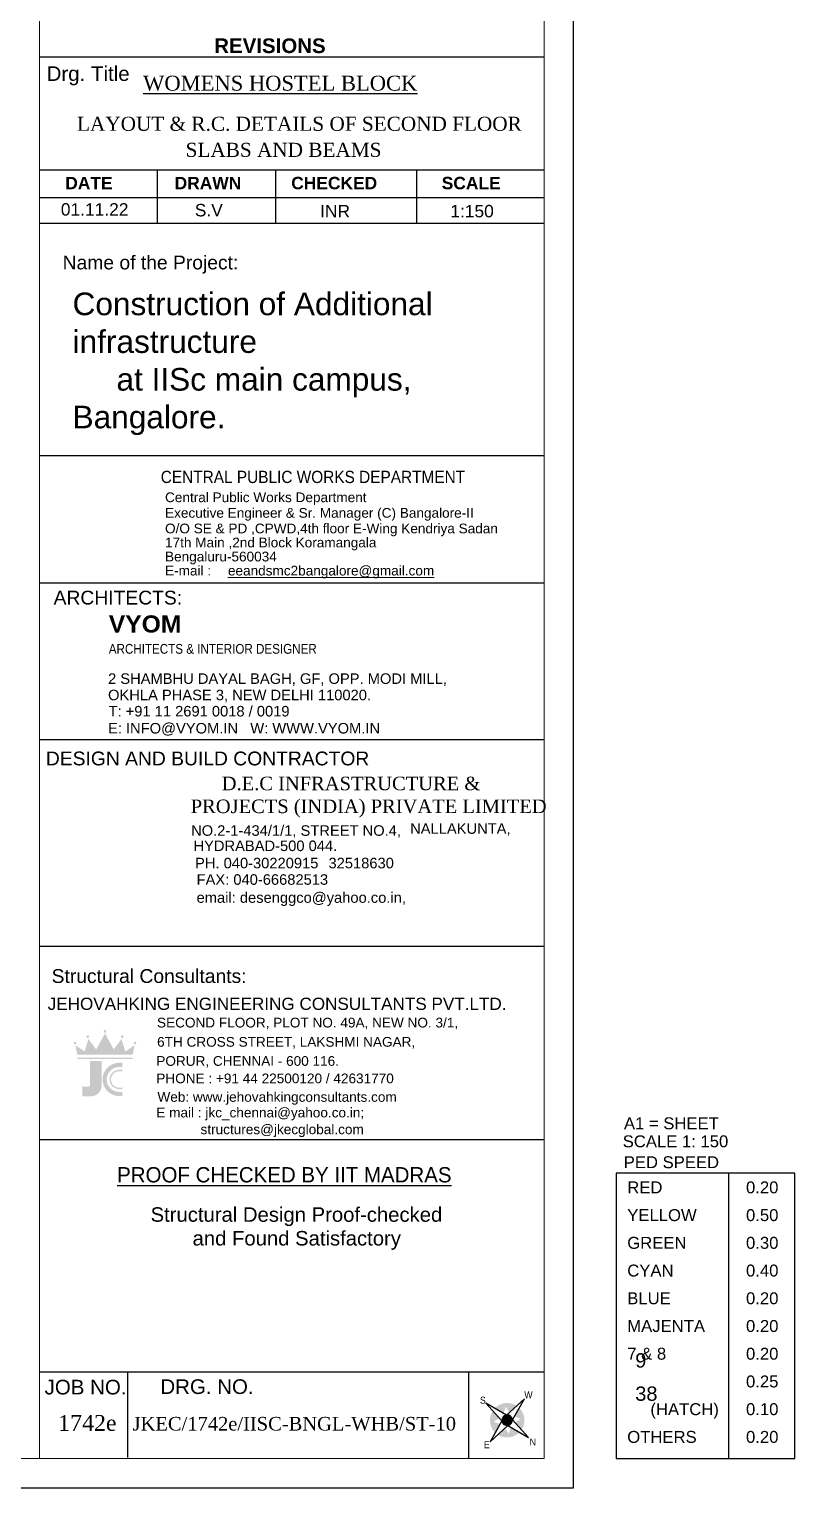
# Model space of a CAD drawing. Header units: inches. Extents: x 278200 to 407749, y -182622 to -96622.
# Drawn here: x 381639 to 407749, y -182622 to -132876 of the extents above; entities that cross this region are included whole.
import ezdxf
from ezdxf.enums import TextEntityAlignment as Align

# ---------------------------------------------------------------- set-up
doc = ezdxf.new("R2010")
doc.units = ezdxf.units.IN
doc.header["$MEASUREMENT"] = 0
for name, color, linetype in [('1', 8, 'Continuous'), ('4', 4, 'Continuous'), ('BULDINGS', 5, 'Continuous'), ('HATCH-Wall', 251, 'Continuous'), ('Layer1', 142, 'Continuous'), ('TIT', 7, 'Continuous'), ('TITLE-2', 1, 'Continuous'), ('TITLE-3', 3, 'Continuous'), ('TITLE-4', 4, 'Continuous'), ('TITLE-5', 2, 'Continuous')]:
    doc.layers.add(name, color=color, linetype=linetype)
for name, color, linetype, lineweight in [('JKEC COLHAT', 2, 'Continuous', 20), ('text', 4, 'Continuous', 30), ('WIN', 32, 'Continuous', 20)]:
    doc.layers.add(name, color=color, linetype=linetype, lineweight=lineweight)
doc.styles.add('AB', font='arialbd.ttf')
doc.styles.add('Arial', font='arial.ttf', dxfattribs={"height": 4})
doc.styles.add('BA', font='ANTQUAB.TTF')
doc.styles.add('T200', font='sanss___.ttf', dxfattribs={"height": 275})
doc.styles.add('T300', font='sanss___.ttf', dxfattribs={"height": 350})
doc.styles.add('T400', font='romantic.ttf')
doc.styles.add('TITLE-T350', font='sanss___.ttf', dxfattribs={"width": 0.9, "height": 325})
doc.styles.add('V_200', font='romans.shx', dxfattribs={"width": 0.9, "height": 300})

# ---------------------------------------------------------------- blocks, each defined once
blk = doc.blocks.new('A$C233D1B7E')
h = blk.add_hatch(color=1)
h.paths.add_polyline_path([(0.4847003582871566, 9.635110490927588, 1), (1.01276676e-08, 9.635110490927588, 1)])
h.paths.add_polyline_path([(2.311598759460395, 10.79532867056393, 1), (2.796299107619884, 10.79532867056393, 1)], flags=17)
h.paths.add_polyline_path([(5.919830164872321, 11.73537637804698, 1), (5.435129816712832, 11.73537637804698, 1)])
h.paths.add_polyline_path([(9.043361222124755, 10.79532867056393, 1), (8.558660873965268, 10.79532867056393, 1)], flags=17)
h.paths.add_polyline_path([(11.35495997145748, 9.635110490927588, 1), (10.87025962329799, 9.635110490927588, 1)])
h.paths.add_polyline_path([(10.70226326192604, 7.537006911405437), (11.03450882244462, 9.235779874206347), (9.35404827062534, 8.099188455239524), (8.674664674166749, 10.35717794612801), (7.262860892669394, 8.463148926107246), (5.677479990792575, 11.37831671906), (4.092099088915758, 8.463148926107246), (2.680295307418404, 10.35717794612801), (2.00091171095981, 8.099188455239524), (0.3204511591405324, 9.235779874206347), (0.6526967196591117, 7.537006911405437), (5.677479990792575, 7.537006911405437)])
h.paths.add_polyline_path([(10.70226326192604, 6.720922917258902), (10.70226326192604, 6.970922917258906), (0.6526967196591117, 6.970922917258902), (0.6526967196591116, 6.720922917258898)])
h = blk.add_hatch(color=252)
h.paths.add_polyline_path([(5.048100854410887, 6.372180881759328), (2.983842070516388, 6.372180881759332), (2.983842070516391, 2.039480239942239, -0.2396762990435147), (2.863287729045122, 1.80243316743082, -0.1353738130742322), (2.625835766228485, 1.712857858596695), (1.56026519223559, 1.713422911230889), (1.560265192235594, -6.7411925e-09), (3.415288741442656, -6.7411927e-09, 0.1848587761268771), (4.586270104222093, 0.6429567335130847, 0.192980149369364), (5.048100854410891, 1.999385900094946)])
h.paths.add_polyline_path([(8.258791717172452, 5.291354160675004), (8.849049201170226, 5.291354160675004), (8.849049201170226, 6.047045357791713), (8.113186051174603, 6.047045357791713, 0.9518389908103086), (8.111683534226572, 0.0154370579545211), (8.84754659289515, 0.0150704403856388), (8.847923089081313, 0.7707615437144427), (8.257665678341917, 0.7710556184534756, -1.000017812415205)])
h.paths.add_polyline_path([(6.765801061718682, 3.030660891584167, -0.4140057555792481), (8.2632009298993, 4.526998658101046), (8.849049201170226, 4.526998658101046), (8.849049201170226, 4.776998658101046), (8.2632009298993, 4.776998658101046, 0.4140354845641973), (6.515801007789947, 3.030660891583476, 0.4140354845639654), (8.2632009298993, 1.284323125067291), (8.849049201170226, 1.284323125067291), (8.849049201170226, 1.534323125067292), (8.2632009298993, 1.534323125067292, -0.4140057555792481)], flags=17)
at = {"color": 252}
blk.add_line((1.56026519223559, 1.713422911230889), (1.56026519223559, 1.713422911230889), dxfattribs=at)
blk = doc.blocks.new('North')
at = {"layer": '1'}
h = blk.add_hatch(color=256, dxfattribs=at)
edge = h.paths.add_edge_path()
edge.add_ellipse((1813095.821308017, -257232.1358644963), major_axis=(931.0161483647757, -8490.892439775222), ratio=0.9999999998989775, start_angle=324.19565245045357, end_angle=360.00013368230736, ccw=False)
edge.add_line((1808883.558255792, -264663.076953888), (1811751.428268039, -262046.5852203015))
edge.add_line((1811751.428268075, -262046.5852203369), (1814026.857267419, -265723.0261320448))
edge = h.paths.add_edge_path()
edge.add_line((1815451.546339274, -261640.8629851341), (1818818.258326211, -263573.7255762086))
edge.add_ellipse((1813095.821308017, -257232.1358644963), major_axis=(931.0161483647718, -8490.892439775207), ratio=0.9999999999709157, start_angle=360.0001336823073, end_angle=395.8046149157142, ccw=False)
edge.add_line((1814026.85726738, -265723.0261319876), (1815451.546339238, -261640.8629851005))
edge = h.paths.add_edge_path()
edge.add_line((1817910.270663858, -258576.528904438), (1821586.711575998, -256301.0999051872))
edge.add_ellipse((1813095.821308017, -257232.1358644963), major_axis=(931.0161486507915, -8490.892442383722), ratio=0.9999999997255548, start_angle=54.19565245045362, end_angle=90.00013368230742, ccw=False)
edge.add_line((1820526.762397528, -261444.3989168406), (1817910.270663787, -258576.5289044697))
edge = h.paths.add_edge_path()
edge.add_line((1817504.548428655, -254876.4108335972), (1819437.411019729, -251509.6988466594))
edge.add_ellipse((1813095.821308017, -257232.1358644963), major_axis=(931.0161484364205, -8490.892440428644), ratio=0.9999999999558095, start_angle=90.00013368230742, end_angle=125.80461491550199, ccw=False)
edge.add_line((1821586.711575866, -256301.0999051333), (1817504.548428577, -254876.4108334604))
edge = h.paths.add_edge_path()
edge.add_line((1817308.08436048, -249801.1947751045), (1814440.214348233, -252417.686508691))
edge.add_line((1814440.214348197, -252417.6865086556), (1812164.785348853, -248741.2455969478))
edge.add_ellipse((1813095.821308017, -257232.1358644963), major_axis=(931.0161483647757, -8490.892439775222), ratio=0.9999999998989775, start_angle=144.1956524504536, end_angle=180.0001336823073, ccw=False)
edge = h.paths.add_edge_path()
edge.add_line((1810740.096276879, -252823.4087437392), (1807373.384289942, -250890.5461526648))
edge.add_ellipse((1813095.821308017, -257232.1358644963), major_axis=(931.0161483647718, -8490.892439775207), ratio=0.9999999999709157, start_angle=180.0001336823073, end_angle=215.8046149157142, ccw=False)
edge.add_line((1812164.785348892, -248741.2455970049), (1810740.096277035, -252823.408743892))
edge = h.paths.add_edge_path()
edge.add_line((1808281.371952415, -255887.7428245545), (1804604.931040274, -258163.1718238053))
edge.add_ellipse((1813095.821308017, -257232.1358644963), major_axis=(931.0161486507915, -8490.892442383722), ratio=0.9999999997255548, start_angle=234.1956524504536, end_angle=270.0001336823073, ccw=False)
edge.add_line((1805664.880218744, -253019.8728121519), (1808281.371952485, -255887.7428245229))
edge = h.paths.add_edge_path()
edge.add_line((1804604.931040406, -258163.17182374), (1808687.094187695, -259587.8608954129))
edge.add_line((1808687.094187498, -259587.8608953953), (1806754.231596424, -262954.5728823332))
edge.add_ellipse((1813095.821308017, -257232.1358644963), major_axis=(931.0161484364205, -8490.892440428644), ratio=0.9999999999558095, start_angle=270.0001336823073, end_angle=305.80461491550204, ccw=False)
at = {"layer": 'Layer1'}
h = blk.add_hatch(color=8, dxfattribs=at)
edge = h.paths.add_edge_path()
edge.add_line((1806754.231596589, -262954.5728824139), (1805597.449759858, -264969.4865621506))
edge.add_ellipse((1813095.821308017, -257232.1358644963), major_axis=(10710.41519094376, 1174.384149744811), ratio=0.9999999999960565, start_angle=140.3590469107136, end_angle=219.6412204548107, ccw=False)
edge.add_line((1804098.959223032, -251303.5066539049), (1805664.880218556, -253019.8728121725))
edge.add_ellipse((1813095.821308017, -257232.1358644963), major_axis=(8490.892440053478, 931.0161483952863), ratio=0.9999999999554351, start_angle=144.1956524504536, end_angle=215.804614915502)
h = blk.add_hatch(color=8, dxfattribs=at)
edge = h.paths.add_edge_path()
edge.add_line((1807373.38428998, -250890.5461527109), (1805358.470610398, -249733.7643161037))
edge.add_ellipse((1813095.821308017, -257232.1358644963), major_axis=(1174.38414976006, -10710.41519108287), ratio=0.9999999999662532, start_angle=140.3590469117614, end_angle=219.6412204548108, ccw=False)
edge.add_line((1819024.450518608, -248235.2737793923), (1817308.084360495, -249801.1947750401))
edge.add_ellipse((1813095.821308017, -257232.1358644963), major_axis=(8490.892440493424, 931.0161484435235), ratio=0.9999999999154133, start_angle=54.19565245045354, end_angle=125.8046149157142)
h = blk.add_hatch(color=8, dxfattribs=at)
edge = h.paths.add_edge_path()
edge.add_line((1822092.683392882, -263160.7650749684), (1820526.762397359, -261444.3989167008))
edge.add_ellipse((1813095.821308017, -257232.1358644963), major_axis=(8490.892440053478, 931.0161483952863), ratio=0.9999999999554351, start_angle=-35.80434754954646, end_angle=35.80461491550207)
edge.add_line((1819437.411019564, -251509.6988465786), (1820594.192856295, -249494.785166842))
edge.add_ellipse((1813095.821308017, -257232.1358644963), major_axis=(10710.41519094376, 1174.384149744811), ratio=0.9999999999960565, start_angle=-39.64095308928643, end_angle=39.64122045481082, ccw=False)
h = blk.add_hatch(color=8, dxfattribs=at)
edge = h.paths.add_edge_path()
edge.add_line((1807167.192097664, -266228.9979496002), (1808883.558255777, -264663.0769539525))
edge.add_ellipse((1813095.821308017, -257232.1358644963), major_axis=(8490.892440457426, 931.0161484395769), ratio=0.999999999943685, start_angle=234.1956524504536, end_angle=269.7852177879359)
edge.add_line((1813995.001548052, -265726.4586975575), (1814019.27408469, -265765.3799459982))
edge.add_line((1814019.274084687, -265765.3799459934), (1814034.172416239, -265722.2208282092))
edge.add_ellipse((1813095.821308017, -257232.1358644963), major_axis=(8490.892439872265, 931.0161483754172), ratio=0.9999999999926136, start_angle=-89.95050199977838, end_angle=-54.1953850842858)
edge.add_line((1818818.258326173, -263573.7255761624), (1820833.172005755, -264730.5074127696))
edge.add_ellipse((1813095.821308017, -257232.1358644963), major_axis=(1174.38414976006, -10710.41519108287), ratio=0.9999999999662532, start_angle=320.3590469117614, end_angle=399.64122045481076, ccw=False)
at = {"layer": '1'}
for q in [(1811179.300946355, -254619.0540112257, -3.234778e-09), (1811920.920144081, -254212.0606462956, 1.5747822e-09), (1812742.60691464, -254010.8804165125, 6.2770096e-09), (1813588.36466229, -254029.2234221697, 1.05514552e-08), (1814400.556394458, -254265.83961761, 1.41068226e-08), (1815123.832586527, -254704.6040004492, 1.67008193e-08), (1809874.565860391, -257585.350258112, -1.73418061e-08), (1809892.90886569, -256739.5925102234, -1.51262426e-08), (1810075.746089697, -258407.0370284319, -1.83755682e-08), (1810129.52506125, -255927.4007782936, -1.18798646e-08), (1810482.739454746, -259148.6562263966, -1.81570798e-08), (1810568.28944397, -255204.1245862246, -7.8239075e-09), (1811067.810029626, -259759.6677285433, -1.67012303e-08), (1811791.086221814, -260198.4321113825, -1.41072336e-08), (1812603.277953982, -260435.0483068228, -1.05518662e-08), (1815708.903161287, -255315.6155025959, 1.81566688e-08), (1816115.896526337, -256057.2347004414, 1.83751572e-08), (1816317.076755881, -256878.9214707613, 1.73413951e-08), (1813449.035701513, -260453.39131248, -6.2774206e-09), (1816298.733750582, -257724.6792187691, 1.51258316e-08), (1815623.353172064, -259260.1471428871, 7.8234965e-09), (1815012.341669798, -259845.2177176476, 3.234367e-09), (1816062.117554784, -258536.8709504605, 1.18794536e-08), (1814270.722472072, -260252.2110826969, -1.5751932e-09)]:
    blk.add_line((1813095.821308017, -257232.1358644963), q, dxfattribs=at)
at = {"layer": '1', "extrusion": (5.108395450701572e-12, 2.508827402102122e-12, -1)}
blk.add_ellipse((1813095.821308017, -257232.1358644963), major_axis=(357.6312839582756, -3261.606976980889, -6.3558869347361e-09), ratio=0.9999999998705016, start_param=3.92699081705199, end_param=10.21017612423158, dxfattribs=at)
at = {"layer": '1', "extrusion": (5.108395450701572e-12, 2.508827402102121e-12, -1)}
blk.add_ellipse((1813095.821308017, -257232.1358644963), major_axis=(3221.256272260535, 353.2068776948568, 1.734158598013141e-08), ratio=0.9999999999066661, start_param=5.497787143735471, end_param=11.78097245091506, dxfattribs=at)
at = {"layer": 'BULDINGS'}
for p, q in [((1823839.189818978, -243842.562281251, 8.84732984e-08), (1812738.182414055, -253970.5297220946, 6.3556405e-09)), ((1816357.427450538, -256874.4969706536, 1.75586227e-08), (1823839.189818978, -243842.562281251, 8.84732984e-08)), ((1799706.247724891, -246488.7673536539, -4.1446185e-08), (1809834.215165615, -257589.7747582197, -1.75590337e-08)), ((1812738.182414055, -253970.5297220946, 6.3556405e-09), (1799706.247724891, -246488.7673536539, -4.1446185e-08)), ((1809834.215165615, -257589.7747582197, -1.75590337e-08), (1802352.452797175, -270621.7094478607, -8.84737094e-08)), ((1813453.460202217, -260493.742006898, -6.3560515e-09), (1802352.452797175, -270621.7094478607, -8.84737094e-08)), ((1813453.460202217, -260493.742006898, -6.3560515e-09), (1826485.394891262, -267975.5043752194, 4.1445774e-08)), ((1826485.394891262, -267975.5043752194, 4.1445774e-08), (1816357.427450538, -256874.4969706536, 1.75586227e-08))]:
    blk.add_line(p, q, dxfattribs=at)
at = {"color": 6, "char_height": 4320, "width": 337047.0923339837, "attachment_point": 1, "style": 'V_200'}
for s, insert in [('{\\fArial|b0|i0|c0|p34;S }', (1796054.884916758, -242558.224948687, -2.86496829e-08)), ('{\\fArial|b0|i0|c0|p34;W }', (1823793.802580518, -239258.5480131153)), ('{\\fArial|b0|i0|c0|p34;E }', (1798553.253242535, -270362.8740428929)), ('{\\fArial|b0|i0|c0|p34;N }', (1827115.095133025, -268629.5453204841))]:
    blk.add_mtext(s, dxfattribs=dict(at, insert=insert))

msp = doc.modelspace()

# ---------------------------------------------------------------- linework, layer by layer
at = {"layer": 'Defpoints', "ltscale": 0.2}
msp.add_lwpolyline([(278199.8647951252, -182621.9381149266), (400199.8647951251, -182621.9381149266), (400199.8647951251, -96621.9381149267), (278199.8647951252, -96621.9381149267)], close=True, dxfattribs=at)
at = {"layer": 'JKEC COLHAT', "ltscale": 0.2}
msp.add_line((381990.7922861694, -181621.9381149266), (381990.7922861708, -125201.8352161911), dxfattribs=at)
msp.add_lwpolyline([(279199.8647951251, -181621.9381149266), (399199.8647951251, -181621.9381149266), (399199.8647951251, -97621.93811492664), (279199.8647951251, -97621.93811492664)], close=True, dxfattribs=at)
at = {"layer": 'TITLE-2', "color": 5}
for p, q in [((386019.6939814006, -139493.147915217), (386019.6939814006, -137675.2201001211)), ((390048.5956766347, -139493.147915217), (390048.5956766361, -137675.2201001211)), ((394856.889343919, -139493.147915217), (394856.889343919, -137675.2201001211)), ((381990.7922861694, -138613.9510962113), (399199.8647951251, -138613.9510962113))]:
    msp.add_line(p, q, dxfattribs=at)
at = {"layer": 'TITLE-2'}
msp.add_line((405483.29154236, -171885.3012109614), (405483.29154236, -181621.9381149266), dxfattribs=at)
msp.add_lwpolyline([(401651.8965756445, -181621.9381149266), (407748.9863298248, -181621.9381149266), (407748.9863298248, -171885.3012109614), (401651.8965756445, -171885.3012109614)], close=True, dxfattribs=at)
at = {"layer": 'TITLE-3'}
for p, q in [((381990.7922861694, -133816.0711898744), (399199.8647951259, -133816.0711898744)), ((381990.792286168, -147420.5281319516), (399199.8647951237, -147420.5281319516)), ((381990.792286168, -151759.8138462157), (399199.8647951237, -151759.8138462157)), ((381990.792286168, -157099.025773801), (399199.8647951237, -157099.025773801)), ((381990.7922861694, -164154.5822694757), (399199.8647951251, -164154.5822694757)), ((381990.7922861694, -170740.5517209671), (399199.8647951251, -170740.5517209671)), ((381990.7922861694, -178668.2267259124), (399199.8647951251, -178668.2267259124)), ((396620.4106157804, -178668.2267259124), (396620.4106157804, -181621.9381149266))]:
    msp.add_line(p, q, dxfattribs=at)
at = {"layer": 'TITLE-3', "color": 5}
for p, q in [((381990.7922861694, -137675.2201001211), (399199.8647951259, -137675.2201001211)), ((381990.7922861694, -139493.147915217), (399199.8647951251, -139493.147915217))]:
    msp.add_line(p, q, dxfattribs=at)
at = {"layer": 'TITLE-5'}
msp.add_line((384994.4358594053, -178668.2267259164), (384994.4358594053, -181591.316172533), dxfattribs=at)

# ---------------------------------------------------------------- block references
at = {"xscale": 188.1481105834911, "yscale": 188.1481104861637, "zscale": 188.148110493474}
msp.add_blockref('A$C233D1B7E', (383155.9499583704, -169264.7676690435), dxfattribs=at)
at = {"layer": 'HATCH-Wall', "color": 4, "xscale": 0.0546261576376857, "yscale": 0.0546261576376857, "zscale": 0.0546261576376857}
msp.add_blockref('North', (298898.4466037611, -166266.0547737286), dxfattribs=at)

# ---------------------------------------------------------------- texts
at = {"layer": '4', "insert": (383118.7937202198, -141858.8765502138), "char_height": 771.4285714285714, "width": 12270.95428474853, "attachment_point": 1, "style": 'T200'}
msp.add_mtext('Construction of Additional infrastructure                          at IISc main campus, Bangalore.', dxfattribs=at)
at = {"layer": 'text', "color": 4, "style": 'TITLE-T350'}
msp.add_text('JEHOVAHKING ENGINEERING CONSULTANTS PVT.LTD.', height=417.3751153325954, dxfattribs=at).set_placement((382271.0483082014, -166323.0347737793))
at = {"layer": 'text', "color": 3, "style": 'T400'}
for s, height, p in [('1742e', 540, (382626.7206602594, -180678.3353483144)), ('JKEC/1742e/IISC-BNGL-WHB/ST-10', 462.8571428571428, (385166.359106862, -180667.0844202595))]:
    msp.add_text(s, height=height, dxfattribs=at).set_placement(p)
at = {"layer": 'text', "color": 4, "char_height": 417.3751153325954, "attachment_point": 1, "style": 'TITLE-T350'}
for s, insert, width in [('CENTRAL PUBLIC WORKS DEPARTMENT', (386126.758614692, -147937.3791515379), 11221.61296367713), ('\\pxqd;{\\fArial Black|b0|i0|c0|p34;\\H1.4x;VYOM\\P\\fArial|b0|i0|c0|p34;\\H0.57143x;\\W0.85;ARCHITECTS & INTERIOR DESIGNER}', (384353.6180986649, -152868.1568546581), 10464.51491451043)]:
    msp.add_mtext(s, dxfattribs=dict(at, insert=insert, width=width))
at = {"layer": 'TIT', "style": 'Arial'}
for s, p in [('2 SHAMBHU DAYAL BAGH, GF, OPP. MODI MILL,', (384328.7311973566, -155204.3363603554)), ('OKHLA PHASE 3, NEW DELHI 110020.', (384328.7311973566, -155762.0634030871)), ('T: +91 11 2691 0018 / 0019', (384346.0575211723, -156314.6042839971)), ('E: INFO@VYOM.IN   W: WWW.VYOM.IN', (384328.101149304, -156896.0912516083)), ('NO.2-1-434/1/1, STREET NO.4,', (387161.2761337281, -160385.293077723)), ('NALLAKUNTA,', (394630.3269817354, -160317.5830380014)), ('HYDRABAD-500 044.', (387241.5882498899, -160905.7731658392)), ('PH. 040-30220915', (387295.1301722591, -161493.9631111008)), ('32518630', (391846.1644127519, -161493.9631111008)), ('FAX: 040-66682513', (387348.6715830339, -162055.4172991403)), ('email: desenggco@yahoo.co.in,', (387348.6715830339, -162670.3431842002))]:
    msp.add_text(s, height=358.7327080981, dxfattribs=at).set_placement(p)
at = {"layer": 'TITLE-2', "color": 9, "style": 'AB'}
msp.add_text('REVISIONS', height=499.7143600163332, dxfattribs=at).set_placement((389849.6788770372, -133440.5516266327), align=Align.MIDDLE_CENTER)
at = {"layer": 'TITLE-2', "color": 9, "ltscale": 300, "style": 'AB'}
for s, p in [('DATE', (383676.8644737678, -138123.7688752783)), ('DRAWN', (387735.4342158868, -138123.7688752783)), ('CHECKED', (392041.0909292964, -138123.7688752783)), ('SCALE', (396712.5133714442, -138123.7688752783))]:
    msp.add_text(s, height=424.2857142857142, dxfattribs=at).set_placement(p, align=Align.MIDDLE)
at = {"layer": 'TITLE-2', "ltscale": 300, "style": 'Arial'}
for s, p in [('01.11.22', (383872.3235240642, -139022.0849161195)), ('S.V', (387764.4452200982, -139048.0514554654)), ('INR', (392070.1019335077, -139080.7274520042)), ('1:150', (396741.5243756534, -139080.7274520042))]:
    msp.add_text(s, height=424.2857142857142, dxfattribs=at).set_placement(p, align=Align.MIDDLE)
at = {"layer": 'TITLE-2', "style": 'T300'}
for s, p in [('Structural Design Proof-checked', (385779.8923099561, -173548.4092950035)), ('and Found Satisfactory', (387211.4624534797, -174357.5362153126))]:
    msp.add_text(s, height=494.6302676914728, dxfattribs=at).set_placement(p)
at = {"layer": 'TITLE-2', "style": 'Arial'}
for s, p in [('JOB NO.', (383562.4769317574, -179187.4028187928)), ('DRG. NO.', (387702.9895444563, -179171.357074776))]:
    msp.add_text(s, height=499.7143600163332, dxfattribs=at).set_placement(p, align=Align.MIDDLE)
at = {"layer": 'TITLE-3', "style": 'Arial'}
for s, height, p in [('Drg. Title', 499.7143600163332, (382234.1530650212, -134640.7497934002)), ('Name of the Project:', 470.5220205431265, (382780.7670096251, -141068.4224477051)), ('DESIGN AND BUILD CONTRACTOR', 470.5220205431265, (382208.7055583283, -157982.6771826423)), ('Structural Consultants:', 470.5220205431265, (382404.6708744084, -165403.0262852738))]:
    msp.add_text(s, height=height, dxfattribs=at).set_placement(p)
at = {"layer": 'TITLE-3', "insert": (382472.6338040252, -152026.4639336662), "char_height": 470.5220205431265, "width": 5252.914185264382, "attachment_point": 1, "style": 'Arial'}
msp.add_mtext('ARCHITECTS:', dxfattribs=at)
at = {"layer": 'TITLE-4', "color": 6, "style": 'T400'}
msp.add_text('%%UWOMENS HOSTEL BLOCK', height=508.9285714285725, dxfattribs=at).set_placement((390200.0969769395, -134717.7254155172), align=Align.MIDDLE_CENTER)
at = {"layer": 'TITLE-4', "style": 'T400'}
for s, height, p in [('LAYOUT & R.C. DETAILS OF SECOND FLOOR', 479.3824084403761, (383271.1645214804, -136342.3969962675)), ('SLABS AND BEAMS', 479.3824084403761, (386974.8514114138, -137230.3969962675)), ('D.E.C INFRASTRUCTURE &', 462.8571428571428, (388205.3367134012, -158831.0715515079)), (' PROJECTS (INDIA) PRIVATE LIMITED', 462.8571428571428, (386973.8806844223, -159610.5507779881))]:
    msp.add_text(s, height=height, dxfattribs=at).set_placement(p)
at = {"layer": 'TITLE-4', "style": 'BA'}
msp.add_text('%%UPROOF CHECKED BY IIT MADRAS', height=522.0538155431258, dxfattribs=at).set_placement((390340.5069927041, -171945.4209932888), align=Align.MIDDLE_CENTER)
at = {"layer": 'TITLE-5', "color": 6, "style": 'Arial'}
for s, p in [('A1 = SHEET', (403539.3279432202, -170190.9086455943)), ('SCALE 1: 150', (403679.7070623896, -170804.6303485097)), ('PED SPEED', (403539.3279432202, -171516.6410844986))]:
    msp.add_text(s, height=406.6624086442768, dxfattribs=at).set_placement(p, align=Align.MIDDLE_CENTER)
for s, height, p in [('RED', 406.6624086442768, (402035.1078960028, -172578.7199390956)), ('0.20', 406.6624086442768, (406084.454215843, -172578.7199390956)), ('YELLOW', 406.6624086442768, (402035.1078960028, -173524.2502723928)), ('0.50', 406.6624086442768, (406084.454215843, -173524.2502723928)), ('GREEN', 406.6624086442768, (402035.1078960028, -174469.7806056896)), ('0.30', 406.6624086442768, (406084.454215843, -174469.7806056896)), ('CYAN', 406.6624086442768, (402035.1078960028, -175415.3109389864)), ('0.40', 406.6624086442768, (406084.454215843, -175415.3109389864)), ('BLUE', 406.6624086442768, (402035.1078960028, -176360.8412722833)), ('0.20', 406.6624086442768, (406084.454215843, -176360.8412722833)), ('MAJENTA', 406.6624086442768, (402035.1078960028, -177306.3716055812)), ('0.20', 406.6624086442768, (406084.454215843, -177306.3716055812)), ('7 & 8', 406.6624086442768, (402035.1078960028, -178251.901938878)), ('9', 487.994890373132, (402306.7660575955, -178519.4894454094)), ('0.20', 406.6624086442768, (406084.454215843, -178251.901938878)), ('0.25', 406.6624086442768, (406084.454215843, -179197.4322721748)), ('38', 487.994890373132, (402306.7660575955, -179654.1258453655)), ('(HATCH)', 406.6624086442768, (402824.5258943587, -180142.9626054723)), ('0.10', 406.6624086442768, (406084.454215843, -180142.9626054723)), ('OTHERS', 406.6624086442768, (402035.1078960028, -181088.4929387695)), ('0.20', 406.6624086442768, (406084.454215843, -181088.4929387695))]:
    msp.add_text(s, height=height, dxfattribs=at).set_placement(p)
at = {"layer": 'WIN', "color": 7, "style": 'T200'}
for s, p in [('Central Public Works Department', (386272.2980891984, -149006.4462216316)), ('Executive Engineer & Sr. Manager (C) Bangalore-II', (386272.2980891984, -149538.0056517279)), ('O/O SE & PD ,CPWD,4th floor E-Wing Kendriya Sadan', (386272.2980891984, -150069.5650818241)), ('17th Main ,2nd Block Koramangala', (386272.2980891984, -150548.4949091476)), ('Bengaluru-560034 ', (386272.2980891984, -151027.424736471)), ('E-mail : ', (386272.2980891984, -151506.3545637944)), ('%%Ueeandsmc2bangalore@gmail.com', (388416.9544021924, -151506.3545637944)), ('SECOND FLOOR, PLOT NO. 49A, NEW NO. 3/1,', (385999.0695813062, -166922.0782890237)), ('6TH CROSS STREET, LAKSHMI NAGAR,', (386001.8424102729, -167578.4727813371)), ('PORUR, CHENNAI - 600 116.', (385975.2232521894, -168229.9592180283)), ('PHONE : +91 44 22500120 / 42631770', (385975.2232521894, -168824.7585602828)), ('Web: www.jehovahkingconsultants.com', (386013.4882919343, -169456.1542783229)), ('E mail : jkc_chennai@yahoo.co.in;', (385975.7778179848, -169988.7751120611)), ('structures@jkecglobal.com', (387482.6933156571, -170561.2531445114))]:
    msp.add_text(s, height=331.5678237403071, dxfattribs=at).set_placement(p)

doc.saveas('drawing.dxf')
